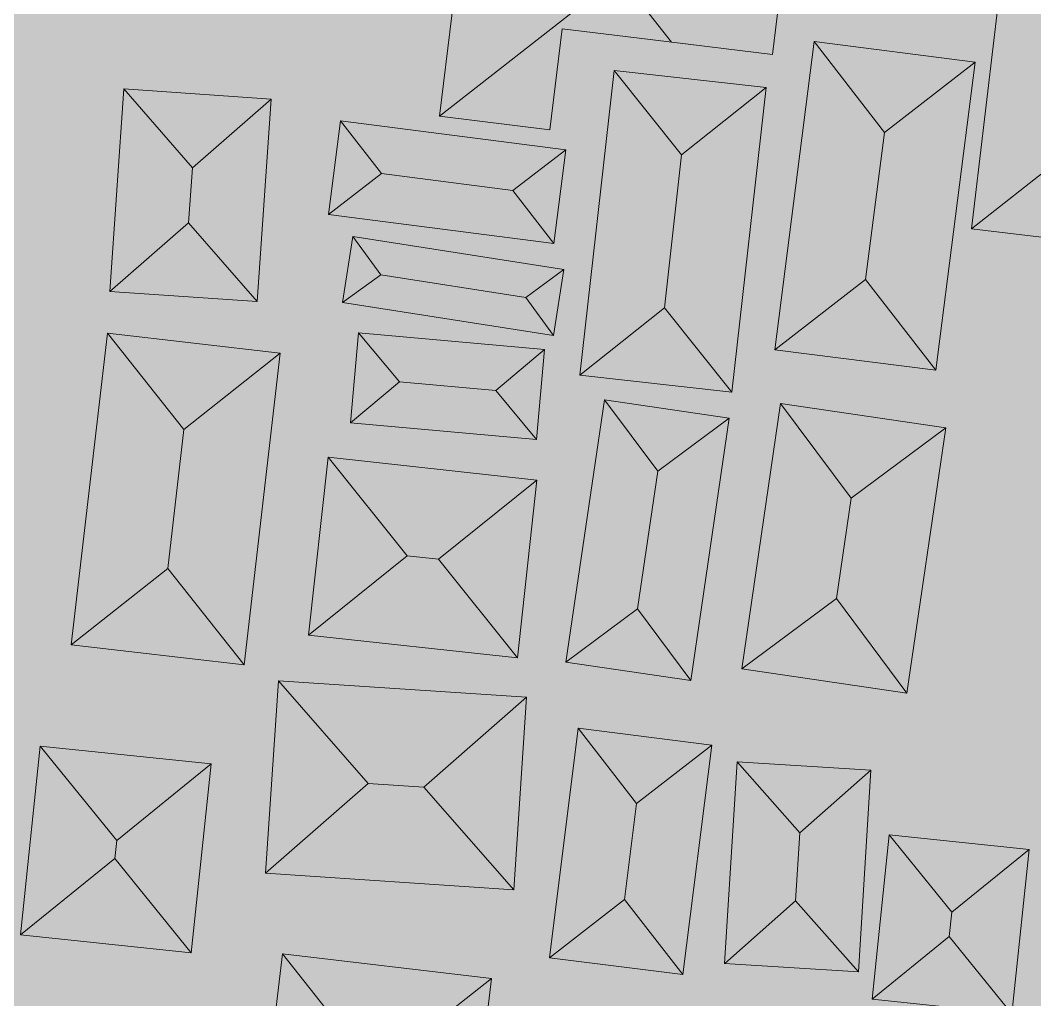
# Model space of a CAD drawing. Header units: metres. Extents: x 305909 to 307171, y 9156037 to 9156671.
# Drawn here: x 306448.5 to 306500.4, y 9156451.4 to 9156501.5 of the extents above; entities that cross this region are included whole.
import ezdxf

# ---------------------------------------------------------------- set-up
doc = ezdxf.new("R2010")
doc.units = ezdxf.units.M
for name, color, linetype, lineweight, true_color in [('B-BANGUNAN_PERMUKIMAN', 7, 'Continuous', 13, 0xf0cd8c), ('B-BAYANGAN', 7, 'Continuous', 0, 0x76786c), ('Z-R', 7, 'Continuous', 0, 0xfaf4e6)]:
    doc.layers.add(name, color=color, linetype=linetype, lineweight=lineweight, true_color=true_color)

msp = doc.modelspace()

# ---------------------------------------------------------------- hatches: boundary and pattern name
at = {"layer": 'B-BANGUNAN_PERMUKIMAN', "true_color": 0xe89064}
h = msp.add_hatch(color=33, dxfattribs=at)
h.dxf.hatch_style = 1
h.paths.add_polyline_path([(306479.75, 9156509.103), (306479.108, 9156503.836), (306469.906, 9156496.632), (306470.535, 9156501.795), (306472.546, 9156518.305), (306479.75, 9156509.103)])
at = {"layer": 'B-BANGUNAN_PERMUKIMAN', "true_color": 0xb5714e}
h = msp.add_hatch(color=35, dxfattribs=at)
h.dxf.hatch_style = 1
h.paths.add_polyline_path([(306486.941, 9156499.797), (306481.778, 9156500.425), (306479.108, 9156503.836), (306479.75, 9156509.103), (306486.774, 9156514.602), (306488.715, 9156514.366), (306486.941, 9156499.797)])
at = {"layer": 'B-BANGUNAN_PERMUKIMAN', "true_color": 0xee9467}
h = msp.add_hatch(color=21, dxfattribs=at)
h.dxf.hatch_style = 1
h.paths.add_polyline_path([(306499.026, 9156506.856), (306502.687, 9156502.204), (306501.773, 9156494.536), (306497.121, 9156490.875), (306499.026, 9156506.856)])
at = {"layer": 'B-BANGUNAN_PERMUKIMAN', "true_color": 0xbc7551}
h = msp.add_hatch(color=23, dxfattribs=at)
h.dxf.hatch_style = 1
h.paths.add_polyline_path([(306479.108, 9156503.836), (306481.778, 9156500.425), (306479.984, 9156500.644), (306476.179, 9156501.107), (306475.55, 9156495.944), (306469.906, 9156496.632), (306469.906, 9156496.632), (306479.108, 9156503.836)])
at = {"layer": 'B-BANGUNAN_PERMUKIMAN', "true_color": 0xee9467}
h = msp.add_hatch(color=21, dxfattribs=at)
h.dxf.hatch_style = 1
h.paths.add_polyline_path([(306492.673, 9156495.808), (306491.713, 9156488.279), (306487.067, 9156484.684), (306487.067, 9156484.684), (306489.078, 9156500.453), (306492.673, 9156495.808)])
at = {"layer": 'B-BANGUNAN_PERMUKIMAN', "true_color": 0xe89065}
h = msp.add_hatch(color=33, dxfattribs=at)
h.dxf.hatch_style = 1
h.paths.add_polyline_path([(306497.318, 9156499.402), (306492.673, 9156495.808), (306489.078, 9156500.453), (306497.318, 9156499.402)])
at = {"layer": 'B-BANGUNAN_PERMUKIMAN', "true_color": 0xb97350}
h = msp.add_hatch(color=23, dxfattribs=at)
h.dxf.hatch_style = 1
h.paths.add_polyline_path([(306495.307, 9156483.633), (306491.713, 9156488.279), (306492.673, 9156495.808), (306497.318, 9156499.402), (306495.307, 9156483.633)])
at = {"layer": 'B-BANGUNAN_PERMUKIMAN', "true_color": 0xee9467}
h = msp.add_hatch(color=21, dxfattribs=at)
h.dxf.hatch_style = 1
h.paths.add_polyline_path([(306478.85, 9156498.974), (306482.296, 9156494.653), (306481.414, 9156486.833), (306477.092, 9156483.388), (306478.85, 9156498.974)])
at = {"layer": 'B-BANGUNAN_PERMUKIMAN', "true_color": 0xe99165}
h = msp.add_hatch(color=33, dxfattribs=at)
h.dxf.hatch_style = 1
h.paths.add_polyline_path([(306484.32, 9156498.358), (306486.617, 9156498.098), (306486.617, 9156498.098), (306482.296, 9156494.653), (306478.85, 9156498.974), (306484.32, 9156498.358)])
at = {"layer": 'B-BANGUNAN_PERMUKIMAN', "true_color": 0xed9367}
h = msp.add_hatch(color=21, dxfattribs=at)
h.dxf.hatch_style = 1
h.paths.add_polyline_path([(306453.755, 9156498.028), (306453.755, 9156498.028), (306457.265, 9156493.998), (306457.071, 9156491.176), (306453.041, 9156487.666), (306453.755, 9156498.028)])
at = {"layer": 'B-BANGUNAN_PERMUKIMAN', "true_color": 0xea9165}
h = msp.add_hatch(color=33, dxfattribs=at)
h.dxf.hatch_style = 1
h.paths.add_polyline_path([(306457.265, 9156493.998), (306453.755, 9156498.028), (306461.295, 9156497.509), (306457.265, 9156493.998)])
at = {"layer": 'B-BANGUNAN_PERMUKIMAN', "true_color": 0xb97350}
h = msp.add_hatch(color=23, dxfattribs=at)
h.dxf.hatch_style = 1
h.paths.add_polyline_path([(306481.414, 9156486.833), (306482.296, 9156494.653), (306486.617, 9156498.098), (306484.859, 9156482.512), (306481.414, 9156486.833)])
at = {"layer": 'B-BANGUNAN_PERMUKIMAN', "true_color": 0xba7450}
h = msp.add_hatch(color=23, dxfattribs=at)
h.dxf.hatch_style = 1
h.paths.add_polyline_path([(306457.071, 9156491.176), (306457.265, 9156493.998), (306461.295, 9156497.509), (306460.581, 9156487.146), (306457.071, 9156491.176)])
at = {"layer": 'B-BANGUNAN_PERMUKIMAN', "true_color": 0xee9467}
h = msp.add_hatch(color=21, dxfattribs=at)
h.dxf.hatch_style = 1
h.paths.add_polyline_path([(306464.842, 9156496.405), (306464.842, 9156496.405), (306466.935, 9156493.695), (306464.225, 9156491.602), (306464.842, 9156496.405)])
at = {"layer": 'B-BANGUNAN_PERMUKIMAN', "true_color": 0xe89064}
h = msp.add_hatch(color=33, dxfattribs=at)
h.dxf.hatch_style = 1
h.paths.add_polyline_path([(306476.378, 9156494.923), (306476.378, 9156494.923), (306473.668, 9156492.83), (306466.935, 9156493.695), (306464.842, 9156496.405), (306474.616, 9156495.15), (306476.378, 9156494.923)])
at = {"layer": 'B-BANGUNAN_PERMUKIMAN', "true_color": 0xb97350}
h = msp.add_hatch(color=23, dxfattribs=at)
h.dxf.hatch_style = 1
h.paths.add_polyline_path([(306473.668, 9156492.83), (306476.378, 9156494.923), (306475.761, 9156490.121), (306473.668, 9156492.83)])
at = {"layer": 'B-BANGUNAN_PERMUKIMAN', "true_color": 0xbf7652}
h = msp.add_hatch(color=23, dxfattribs=at)
h.dxf.hatch_style = 1
h.paths.add_polyline_path([(306501.773, 9156494.536), (306505.434, 9156489.884), (306497.121, 9156490.875), (306501.773, 9156494.536)])
at = {"layer": 'B-BANGUNAN_PERMUKIMAN', "true_color": 0xbf7753}
h = msp.add_hatch(color=23, dxfattribs=at)
h.dxf.hatch_style = 1
h.paths.add_polyline_path([(306464.225, 9156491.602), (306466.935, 9156493.695), (306473.668, 9156492.83), (306475.761, 9156490.121), (306464.225, 9156491.602)])
at = {"layer": 'B-BANGUNAN_PERMUKIMAN', "true_color": 0xbd7652}
h = msp.add_hatch(color=23, dxfattribs=at)
h.dxf.hatch_style = 1
h.paths.add_polyline_path([(306457.071, 9156491.176), (306460.581, 9156487.146), (306460.581, 9156487.146), (306453.041, 9156487.666), (306457.071, 9156491.176)])
at = {"layer": 'B-BANGUNAN_PERMUKIMAN', "true_color": 0xef9567}
h = msp.add_hatch(color=21, dxfattribs=at)
h.dxf.hatch_style = 1
h.paths.add_polyline_path([(306465.478, 9156490.478), (306465.478, 9156490.478), (306466.901, 9156488.526), (306464.947, 9156487.102), (306465.478, 9156490.478)])
at = {"layer": 'B-BANGUNAN_PERMUKIMAN', "true_color": 0xe79064}
h = msp.add_hatch(color=33, dxfattribs=at)
h.dxf.hatch_style = 1
h.paths.add_polyline_path([(306474.319, 9156487.362), (306466.901, 9156488.526), (306465.478, 9156490.478), (306476.272, 9156488.785), (306474.319, 9156487.362)])
at = {"layer": 'B-BANGUNAN_PERMUKIMAN', "true_color": 0xb87250}
h = msp.add_hatch(color=35, dxfattribs=at)
h.dxf.hatch_style = 1
h.paths.add_polyline_path([(306474.319, 9156487.362), (306476.272, 9156488.785), (306475.742, 9156485.41), (306474.319, 9156487.362)])
at = {"layer": 'B-BANGUNAN_PERMUKIMAN', "true_color": 0xc07753}
h = msp.add_hatch(color=23, dxfattribs=at)
h.dxf.hatch_style = 1
h.paths.add_polyline_path([(306464.947, 9156487.102), (306466.901, 9156488.526), (306474.319, 9156487.362), (306475.742, 9156485.41), (306475.742, 9156485.409), (306464.947, 9156487.102)])
at = {"layer": 'B-BANGUNAN_PERMUKIMAN', "true_color": 0xbf7752}
h = msp.add_hatch(color=23, dxfattribs=at)
h.dxf.hatch_style = 1
h.paths.add_polyline_path([(306491.713, 9156488.279), (306495.307, 9156483.633), (306487.067, 9156484.684), (306491.713, 9156488.279)])
at = {"layer": 'B-BANGUNAN_PERMUKIMAN', "true_color": 0xbe7652}
h = msp.add_hatch(color=23, dxfattribs=at)
h.dxf.hatch_style = 1
h.paths.add_polyline_path([(306481.414, 9156486.833), (306484.859, 9156482.512), (306477.092, 9156483.388), (306481.414, 9156486.833)])
at = {"layer": 'B-BANGUNAN_PERMUKIMAN', "true_color": 0xee9467}
h = msp.add_hatch(color=21, dxfattribs=at)
h.dxf.hatch_style = 1
h.paths.add_polyline_path([(306452.92, 9156485.539), (306456.828, 9156480.606), (306456.004, 9156473.499), (306451.072, 9156469.591), (306451.072, 9156469.591), (306452.92, 9156485.539)])
at = {"layer": 'B-BANGUNAN_PERMUKIMAN', "true_color": 0xe99165}
h = msp.add_hatch(color=33, dxfattribs=at)
h.dxf.hatch_style = 1
h.paths.add_polyline_path([(306461.76, 9156484.514), (306461.76, 9156484.513), (306456.828, 9156480.606), (306452.92, 9156485.539), (306461.76, 9156484.514)])
at = {"layer": 'B-BANGUNAN_PERMUKIMAN', "true_color": 0xee9467}
h = msp.add_hatch(color=21, dxfattribs=at)
h.dxf.hatch_style = 1
h.paths.add_polyline_path([(306467.86, 9156483.037), (306465.355, 9156480.941), (306465.764, 9156485.542), (306467.86, 9156483.037)])
at = {"layer": 'B-BANGUNAN_PERMUKIMAN', "true_color": 0xe99165}
h = msp.add_hatch(color=33, dxfattribs=at)
h.dxf.hatch_style = 1
h.paths.add_polyline_path([(306475.289, 9156484.696), (306472.784, 9156482.6), (306467.86, 9156483.037), (306465.764, 9156485.542), (306465.764, 9156485.543), (306475.289, 9156484.696)])
at = {"layer": 'B-BANGUNAN_PERMUKIMAN', "true_color": 0xb97350}
h = msp.add_hatch(color=23, dxfattribs=at)
h.dxf.hatch_style = 1
h.paths.add_polyline_path([(306472.784, 9156482.6), (306475.289, 9156484.696), (306474.88, 9156480.095), (306472.784, 9156482.6)])
h = msp.add_hatch(color=23, dxfattribs=at)
h.dxf.hatch_style = 1
h.paths.add_polyline_path([(306456.004, 9156473.499), (306456.828, 9156480.606), (306461.76, 9156484.513), (306459.912, 9156468.566), (306456.004, 9156473.499)])
at = {"layer": 'B-BANGUNAN_PERMUKIMAN', "true_color": 0xbe7652}
h = msp.add_hatch(color=23, dxfattribs=at)
h.dxf.hatch_style = 1
h.paths.add_polyline_path([(306467.86, 9156483.037), (306472.784, 9156482.6), (306474.88, 9156480.095), (306465.355, 9156480.941), (306465.355, 9156480.941), (306467.86, 9156483.037)])
at = {"layer": 'B-BANGUNAN_PERMUKIMAN', "true_color": 0xef9467}
h = msp.add_hatch(color=21, dxfattribs=at)
h.dxf.hatch_style = 1
h.paths.add_polyline_path([(306478.349, 9156482.13), (306481.075, 9156478.466), (306480.042, 9156471.429), (306476.378, 9156468.703), (306478.349, 9156482.13)])
at = {"layer": 'B-BANGUNAN_PERMUKIMAN', "true_color": 0xe89064}
h = msp.add_hatch(color=33, dxfattribs=at)
h.dxf.hatch_style = 1
h.paths.add_polyline_path([(306481.075, 9156478.466), (306478.349, 9156482.13), (306484.738, 9156481.192), (306481.075, 9156478.466)])
at = {"layer": 'B-BANGUNAN_PERMUKIMAN', "true_color": 0xef9467}
h = msp.add_hatch(color=21, dxfattribs=at)
h.dxf.hatch_style = 1
h.paths.add_polyline_path([(306487.358, 9156481.926), (306490.966, 9156477.082), (306490.218, 9156471.961), (306485.374, 9156468.353), (306487.358, 9156481.926)])
at = {"layer": 'B-BANGUNAN_PERMUKIMAN', "true_color": 0xe89064}
h = msp.add_hatch(color=33, dxfattribs=at)
h.dxf.hatch_style = 1
h.paths.add_polyline_path([(306490.966, 9156477.082), (306487.358, 9156481.926), (306495.81, 9156480.69), (306495.81, 9156480.69), (306490.966, 9156477.082)])
at = {"layer": 'B-BANGUNAN_PERMUKIMAN', "true_color": 0xb87350}
h = msp.add_hatch(color=35, dxfattribs=at)
h.dxf.hatch_style = 1
h.paths.add_polyline_path([(306480.042, 9156471.429), (306481.075, 9156478.466), (306484.738, 9156481.192), (306484.739, 9156481.192), (306482.768, 9156467.765), (306480.042, 9156471.429)])
h = msp.add_hatch(color=35, dxfattribs=at)
h.dxf.hatch_style = 1
h.paths.add_polyline_path([(306490.218, 9156471.961), (306490.966, 9156477.082), (306495.81, 9156480.69), (306493.825, 9156467.117), (306490.218, 9156471.961)])
at = {"layer": 'B-BANGUNAN_PERMUKIMAN', "true_color": 0xee9467}
h = msp.add_hatch(color=21, dxfattribs=at)
h.dxf.hatch_style = 1
h.paths.add_polyline_path([(306468.26, 9156474.137), (306463.216, 9156470.083), (306464.207, 9156479.181), (306468.26, 9156474.137)])
at = {"layer": 'B-BANGUNAN_PERMUKIMAN', "true_color": 0xe99165}
h = msp.add_hatch(color=33, dxfattribs=at)
h.dxf.hatch_style = 1
h.paths.add_polyline_path([(306469.852, 9156473.963), (306468.26, 9156474.137), (306464.207, 9156479.181), (306464.207, 9156479.181), (306474.896, 9156478.016), (306469.852, 9156473.963)])
at = {"layer": 'B-BANGUNAN_PERMUKIMAN', "true_color": 0xb97350}
h = msp.add_hatch(color=23, dxfattribs=at)
h.dxf.hatch_style = 1
h.paths.add_polyline_path([(306473.905, 9156468.919), (306469.852, 9156473.963), (306474.896, 9156478.016), (306473.905, 9156468.919)])
at = {"layer": 'B-BANGUNAN_PERMUKIMAN', "true_color": 0xbe7652}
h = msp.add_hatch(color=23, dxfattribs=at)
h.dxf.hatch_style = 1
h.paths.add_polyline_path([(306463.216, 9156470.083), (306468.26, 9156474.137), (306469.852, 9156473.963), (306473.905, 9156468.919), (306463.216, 9156470.083)])
h = msp.add_hatch(color=23, dxfattribs=at)
h.dxf.hatch_style = 1
h.paths.add_polyline_path([(306456.004, 9156473.499), (306459.912, 9156468.566), (306451.072, 9156469.591), (306456.004, 9156473.499)])
at = {"layer": 'B-BANGUNAN_PERMUKIMAN', "true_color": 0xbf7753}
h = msp.add_hatch(color=23, dxfattribs=at)
h.dxf.hatch_style = 1
h.paths.add_polyline_path([(306485.374, 9156468.353), (306490.218, 9156471.961), (306493.825, 9156467.117), (306493.825, 9156467.117), (306485.374, 9156468.353)])
h = msp.add_hatch(color=23, dxfattribs=at)
h.dxf.hatch_style = 1
h.paths.add_polyline_path([(306476.378, 9156468.703), (306480.042, 9156471.429), (306482.768, 9156467.765), (306482.768, 9156467.765), (306476.378, 9156468.703)])
at = {"layer": 'B-BANGUNAN_PERMUKIMAN', "true_color": 0xed9367}
h = msp.add_hatch(color=21, dxfattribs=at)
h.dxf.hatch_style = 1
h.paths.add_polyline_path([(306466.266, 9156462.494), (306461.01, 9156457.895), (306461.667, 9156467.751), (306466.266, 9156462.494)])
at = {"layer": 'B-BANGUNAN_PERMUKIMAN', "true_color": 0xea9165}
h = msp.add_hatch(color=33, dxfattribs=at)
h.dxf.hatch_style = 1
h.paths.add_polyline_path([(306474.367, 9156466.904), (306469.111, 9156462.305), (306466.266, 9156462.494), (306461.667, 9156467.751), (306474.367, 9156466.904)])
at = {"layer": 'B-BANGUNAN_PERMUKIMAN', "true_color": 0xba7450}
h = msp.add_hatch(color=23, dxfattribs=at)
h.dxf.hatch_style = 1
h.paths.add_polyline_path([(306473.71, 9156457.049), (306473.709, 9156457.049), (306469.111, 9156462.305), (306474.367, 9156466.904), (306473.71, 9156457.049)])
at = {"layer": 'B-BANGUNAN_PERMUKIMAN', "true_color": 0xee9467}
h = msp.add_hatch(color=21, dxfattribs=at)
h.dxf.hatch_style = 1
h.paths.add_polyline_path([(306477.013, 9156465.316), (306477.013, 9156465.316), (306479.995, 9156461.474), (306479.374, 9156456.551), (306475.531, 9156453.569), (306477.013, 9156465.316)])
at = {"layer": 'B-BANGUNAN_PERMUKIMAN', "true_color": 0xe89065}
h = msp.add_hatch(color=33, dxfattribs=at)
h.dxf.hatch_style = 1
h.paths.add_polyline_path([(306479.995, 9156461.474), (306477.013, 9156465.316), (306483.837, 9156464.456), (306483.837, 9156464.455), (306479.995, 9156461.474)])
at = {"layer": 'B-BANGUNAN_PERMUKIMAN', "true_color": 0xee9467}
h = msp.add_hatch(color=21, dxfattribs=at)
h.dxf.hatch_style = 1
h.paths.add_polyline_path([(306449.484, 9156464.406), (306453.395, 9156459.579), (306453.298, 9156458.649), (306448.471, 9156454.738), (306448.471, 9156454.738), (306449.484, 9156464.406)])
at = {"layer": 'B-BANGUNAN_PERMUKIMAN', "true_color": 0xe99165}
h = msp.add_hatch(color=33, dxfattribs=at)
h.dxf.hatch_style = 1
h.paths.add_polyline_path([(306453.395, 9156459.579), (306449.484, 9156464.406), (306458.222, 9156463.49), (306458.222, 9156463.49), (306453.395, 9156459.579)])
at = {"layer": 'B-BANGUNAN_PERMUKIMAN', "true_color": 0xb97350}
h = msp.add_hatch(color=23, dxfattribs=at)
h.dxf.hatch_style = 1
h.paths.add_polyline_path([(306479.374, 9156456.551), (306479.995, 9156461.474), (306483.837, 9156464.455), (306482.355, 9156452.709), (306479.374, 9156456.551)])
h = msp.add_hatch(color=23, dxfattribs=at)
h.dxf.hatch_style = 1
h.paths.add_polyline_path([(306453.298, 9156458.649), (306453.395, 9156459.579), (306458.222, 9156463.49), (306457.21, 9156453.822), (306453.298, 9156458.649)])
at = {"layer": 'B-BANGUNAN_PERMUKIMAN', "true_color": 0xed9367}
h = msp.add_hatch(color=21, dxfattribs=at)
h.dxf.hatch_style = 1
h.paths.add_polyline_path([(306485.136, 9156463.59), (306485.136, 9156463.59), (306488.345, 9156459.96), (306488.131, 9156456.481), (306484.501, 9156453.271), (306484.5, 9156453.271), (306485.136, 9156463.59)])
at = {"layer": 'B-BANGUNAN_PERMUKIMAN', "true_color": 0xea9165}
h = msp.add_hatch(color=33, dxfattribs=at)
h.dxf.hatch_style = 1
h.paths.add_polyline_path([(306491.975, 9156463.169), (306491.975, 9156463.169), (306488.345, 9156459.96), (306485.136, 9156463.59), (306487.763, 9156463.428), (306491.975, 9156463.169)])
at = {"layer": 'B-BANGUNAN_PERMUKIMAN', "true_color": 0xba7450}
h = msp.add_hatch(color=23, dxfattribs=at)
h.dxf.hatch_style = 1
h.paths.add_polyline_path([(306488.131, 9156456.481), (306488.345, 9156459.96), (306491.975, 9156463.169), (306491.34, 9156452.85), (306488.131, 9156456.481)])
at = {"layer": 'B-BANGUNAN_PERMUKIMAN', "true_color": 0xbd7652}
h = msp.add_hatch(color=23, dxfattribs=at)
h.dxf.hatch_style = 1
h.paths.add_polyline_path([(306466.266, 9156462.494), (306469.111, 9156462.305), (306473.709, 9156457.049), (306461.01, 9156457.895), (306466.266, 9156462.494)])
at = {"layer": 'B-BANGUNAN_PERMUKIMAN', "true_color": 0xee9467}
h = msp.add_hatch(color=21, dxfattribs=at)
h.dxf.hatch_style = 1
h.paths.add_polyline_path([(306492.915, 9156459.859), (306496.122, 9156455.91), (306495.991, 9156454.653), (306492.042, 9156451.446), (306492.042, 9156451.446), (306492.915, 9156459.859)])
at = {"layer": 'B-BANGUNAN_PERMUKIMAN', "true_color": 0xe99165}
h = msp.add_hatch(color=33, dxfattribs=at)
h.dxf.hatch_style = 1
h.paths.add_polyline_path([(306496.122, 9156455.91), (306492.915, 9156459.859), (306500.072, 9156459.117), (306496.122, 9156455.91)])
at = {"layer": 'B-BANGUNAN_PERMUKIMAN', "true_color": 0xb97350}
h = msp.add_hatch(color=23, dxfattribs=at)
h.dxf.hatch_style = 1
h.paths.add_polyline_path([(306499.198, 9156450.703), (306495.991, 9156454.653), (306496.122, 9156455.91), (306500.072, 9156459.117), (306499.198, 9156450.703)])
at = {"layer": 'B-BANGUNAN_PERMUKIMAN', "true_color": 0xbe7652}
h = msp.add_hatch(color=23, dxfattribs=at)
h.dxf.hatch_style = 1
h.paths.add_polyline_path([(306453.298, 9156458.649), (306457.21, 9156453.822), (306448.471, 9156454.738), (306453.298, 9156458.649)])
at = {"layer": 'B-BANGUNAN_PERMUKIMAN', "true_color": 0xbf7752}
h = msp.add_hatch(color=23, dxfattribs=at)
h.dxf.hatch_style = 1
h.paths.add_polyline_path([(306475.531, 9156453.569), (306479.374, 9156456.551), (306482.355, 9156452.709), (306482.355, 9156452.708), (306475.531, 9156453.569)])
at = {"layer": 'B-BANGUNAN_PERMUKIMAN', "true_color": 0xbd7652}
h = msp.add_hatch(color=23, dxfattribs=at)
h.dxf.hatch_style = 1
h.paths.add_polyline_path([(306488.131, 9156456.481), (306491.34, 9156452.85), (306484.501, 9156453.271), (306488.131, 9156456.481)])
at = {"layer": 'B-BANGUNAN_PERMUKIMAN', "true_color": 0xbe7652}
h = msp.add_hatch(color=23, dxfattribs=at)
h.dxf.hatch_style = 1
h.paths.add_polyline_path([(306495.991, 9156454.653), (306499.198, 9156450.703), (306492.042, 9156451.446), (306495.991, 9156454.653)])
at = {"layer": 'B-BANGUNAN_PERMUKIMAN', "true_color": 0xee9467}
h = msp.add_hatch(color=21, dxfattribs=at)
h.dxf.hatch_style = 1
h.paths.add_polyline_path([(306465.799, 9156448.803), (306460.822, 9156444.883), (306461.879, 9156453.781), (306465.799, 9156448.803)])
at = {"layer": 'B-BANGUNAN_PERMUKIMAN', "true_color": 0xe89165}
h = msp.add_hatch(color=33, dxfattribs=at)
h.dxf.hatch_style = 1
h.paths.add_polyline_path([(306467.59, 9156448.59), (306465.799, 9156448.803), (306461.879, 9156453.781), (306472.568, 9156452.511), (306467.59, 9156448.59)])
at = {"layer": 'B-BANGUNAN_PERMUKIMAN', "true_color": 0xb97350}
h = msp.add_hatch(color=23, dxfattribs=at)
h.dxf.hatch_style = 1
h.paths.add_polyline_path([(306471.511, 9156443.613), (306467.59, 9156448.59), (306472.568, 9156452.511), (306472.568, 9156452.511), (306471.511, 9156443.613)])
at = {"layer": 'B-BAYANGAN', "true_color": 0x76786c}
h = msp.add_hatch(color=8, dxfattribs=at)
h.dxf.hatch_style = 1
h.paths.add_polyline_path([(306489.465, 9156513.616), (306487.691, 9156499.047), (306480.734, 9156499.894), (306476.929, 9156500.357), (306476.3, 9156495.194), (306470.656, 9156495.882), (306471.285, 9156501.045), (306473.296, 9156517.555), (306482.745, 9156516.404), (306482.509, 9156514.463), (306489.465, 9156513.616)])
h = msp.add_hatch(color=8, dxfattribs=at)
h.dxf.hatch_style = 1
h.paths.add_polyline_path([(306508.09, 9156505.115), (306506.185, 9156489.134), (306497.871, 9156490.125), (306499.776, 9156506.106), (306508.09, 9156505.115)])
h = msp.add_hatch(color=8, dxfattribs=at)
h.dxf.hatch_style = 1
h.paths.add_polyline_path([(306498.068, 9156498.652), (306496.057, 9156482.883), (306487.817, 9156483.934), (306489.828, 9156499.703), (306498.068, 9156498.652)])
h = msp.add_hatch(color=8, dxfattribs=at)
h.dxf.hatch_style = 1
h.paths.add_polyline_path([(306487.367, 9156497.348), (306485.609, 9156481.762), (306477.842, 9156482.638), (306479.6, 9156498.225), (306487.367, 9156497.348)])
h = msp.add_hatch(color=8, dxfattribs=at)
h.dxf.hatch_style = 1
h.paths.add_polyline_path([(306462.045, 9156496.759), (306461.331, 9156486.396), (306453.79, 9156486.916), (306454.505, 9156497.279), (306462.045, 9156496.759)])
h = msp.add_hatch(color=8, dxfattribs=at)
h.dxf.hatch_style = 1
h.paths.add_polyline_path([(306477.128, 9156494.173), (306476.511, 9156489.371), (306464.975, 9156490.852), (306465.592, 9156495.655), (306477.128, 9156494.173)])
h = msp.add_hatch(color=8, dxfattribs=at)
h.dxf.hatch_style = 1
h.paths.add_polyline_path([(306449.202, 9156493.157), (306448.461, 9156482.15), (306442.793, 9156482.532), (306443.534, 9156493.538), (306449.202, 9156493.157)])
h = msp.add_hatch(color=8, dxfattribs=at)
h.dxf.hatch_style = 1
h.paths.add_polyline_path([(306477.022, 9156488.035), (306476.492, 9156484.659), (306465.697, 9156486.352), (306466.227, 9156489.728), (306477.022, 9156488.035)])
h = msp.add_hatch(color=8, dxfattribs=at)
h.dxf.hatch_style = 1
h.paths.add_polyline_path([(306462.51, 9156483.764), (306460.662, 9156467.816), (306451.821, 9156468.841), (306453.67, 9156484.789), (306462.51, 9156483.764)])
h = msp.add_hatch(color=8, dxfattribs=at)
h.dxf.hatch_style = 1
h.paths.add_polyline_path([(306476.039, 9156483.946), (306475.63, 9156479.345), (306466.105, 9156480.191), (306466.514, 9156484.793), (306476.039, 9156483.946)])
h = msp.add_hatch(color=8, dxfattribs=at)
h.dxf.hatch_style = 1
h.paths.add_polyline_path([(306485.489, 9156480.442), (306483.518, 9156467.015), (306477.128, 9156467.953), (306479.099, 9156481.38), (306485.489, 9156480.442)])
h = msp.add_hatch(color=8, dxfattribs=at)
h.dxf.hatch_style = 1
h.paths.add_polyline_path([(306496.56, 9156479.94), (306494.575, 9156466.367), (306486.124, 9156467.603), (306488.108, 9156481.176), (306496.56, 9156479.94)])
h = msp.add_hatch(color=8, dxfattribs=at)
h.dxf.hatch_style = 1
h.paths.add_polyline_path([(306475.646, 9156477.266), (306474.655, 9156468.169), (306463.966, 9156469.333), (306464.957, 9156478.431), (306475.646, 9156477.266)])
h = msp.add_hatch(color=8, dxfattribs=at)
h.dxf.hatch_style = 1
h.paths.add_polyline_path([(306475.117, 9156466.154), (306474.46, 9156456.299), (306461.76, 9156457.145), (306462.417, 9156467.001), (306475.117, 9156466.154)])
h = msp.add_hatch(color=8, dxfattribs=at)
h.dxf.hatch_style = 1
h.paths.add_polyline_path([(306484.587, 9156463.706), (306483.105, 9156451.958), (306476.281, 9156452.819), (306477.763, 9156464.567), (306484.587, 9156463.706)])
h = msp.add_hatch(color=8, dxfattribs=at)
h.dxf.hatch_style = 1
h.paths.add_polyline_path([(306458.972, 9156462.74), (306457.96, 9156453.072), (306449.221, 9156453.988), (306450.234, 9156463.656), (306458.972, 9156462.74)])
h = msp.add_hatch(color=8, dxfattribs=at)
h.dxf.hatch_style = 1
h.paths.add_polyline_path([(306492.725, 9156462.419), (306492.09, 9156452.1), (306485.25, 9156452.521), (306485.885, 9156462.84), (306492.725, 9156462.419)])
h = msp.add_hatch(color=8, dxfattribs=at)
h.dxf.hatch_style = 1
h.paths.add_polyline_path([(306500.822, 9156458.367), (306499.948, 9156449.953), (306492.791, 9156450.696), (306493.664, 9156459.109), (306500.822, 9156458.367)])
h = msp.add_hatch(color=8, dxfattribs=at)
h.dxf.hatch_style = 1
h.paths.add_polyline_path([(306473.318, 9156451.761), (306472.261, 9156442.863), (306461.571, 9156444.133), (306462.629, 9156453.031), (306473.318, 9156451.761)])
at = {"layer": 'Z-R', "true_color": 0xf4f2ec}
h = msp.add_hatch(color=7, dxfattribs=at)
h.dxf.hatch_style = 1
h.paths.add_polyline_path([(306624.289, 9156242.595), (306556.388, 9156238.052), (306554.003, 9156281.952), (306509.625, 9156279.089), (306499.604, 9156305.811), (306466.679, 9156301.994), (306472.882, 9156235.666), (306497.912, 9156229.062), (306526.804, 9156228.986), (306531.575, 9156219.919), (306532.491, 9156127.582), (306486.314, 9156132.333), (306393.989, 9156155.199), (306332.726, 9156171.593), (306288.72, 9156190.576), (306259.621, 9156211.151), (306259.621, 9156409.341), (306281.946, 9156409.003), (306338.236, 9156402.748), (306341.903, 9156461.433), (306341.903, 9156461.433), (306341.904, 9156461.433), (306369.777, 9156457.841), (306369.778, 9156457.841), (306369.779, 9156457.84), (306369.78, 9156457.84), (306369.78, 9156457.84), (306369.781, 9156457.839), (306369.782, 9156457.838), (306369.783, 9156457.838), (306369.783, 9156457.837), (306369.784, 9156457.836), (306369.784, 9156457.835), (306369.785, 9156457.834), (306369.785, 9156457.833), (306369.785, 9156457.832), (306369.785, 9156457.831), (306369.785, 9156457.83), (306369.785, 9156457.829), (306360, 9156400.45), (306360, 9156400.449), (306360, 9156400.449), (306360, 9156380), (306360, 9156380), (306360, 9156380), (306440, 9156380), (306440, 9156380), (306440, 9156380), (306440, 9156532.835), (306440, 9156532.835), (306440, 9156532.835), (306424.61, 9156536.081), (306424.61, 9156536.081), (306385.74, 9156542.791), (306385.74, 9156542.791), (306305.003, 9156549.608), (306305.003, 9156549.608), (306259.621, 9156554.648), (306259.621, 9156558.541), (306291.75, 9156555.548), (306369.455, 9156545.532), (306504.834, 9156523.084), (306572.178, 9156510.306), (306677.166, 9156490.276), (306764.133, 9156475.064), (306735.941, 9156145.416), (306694.109, 9156139.201), (306694.292, 9156206.558), (306623.212, 9156213.87), (306624.289, 9156242.595)])

# ---------------------------------------------------------------- linework, layer by layer
at = {"layer": 'B-BANGUNAN_PERMUKIMAN', "color": 27, "lineweight": 9, "true_color": 0x744832}
for p, q in [((306469.906, 9156496.632), (306479.108, 9156503.836)), ((306481.778, 9156500.425), (306479.108, 9156503.836)), ((306489.078, 9156500.453), (306492.673, 9156495.808)), ((306497.318, 9156499.402), (306492.673, 9156495.808)), ((306478.85, 9156498.974), (306482.296, 9156494.653)), ((306453.755, 9156498.028), (306457.265, 9156493.998)), ((306486.617, 9156498.098), (306482.296, 9156494.653)), ((306461.295, 9156497.509), (306457.265, 9156493.998)), ((306464.842, 9156496.405), (306466.935, 9156493.695)), ((306491.713, 9156488.279), (306492.673, 9156495.808)), ((306476.378, 9156494.923), (306473.668, 9156492.83)), ((306481.414, 9156486.833), (306482.296, 9156494.653)), ((306497.121, 9156490.875), (306501.773, 9156494.536)), ((306457.071, 9156491.176), (306457.265, 9156493.998)), ((306464.225, 9156491.602), (306466.935, 9156493.695)), ((306473.668, 9156492.83), (306466.935, 9156493.695)), ((306475.761, 9156490.121), (306473.668, 9156492.83)), ((306453.041, 9156487.666), (306457.071, 9156491.176)), ((306460.581, 9156487.146), (306457.071, 9156491.176)), ((306465.478, 9156490.478), (306466.901, 9156488.526)), ((306476.272, 9156488.785), (306474.319, 9156487.362)), ((306464.947, 9156487.102), (306466.901, 9156488.526)), ((306474.319, 9156487.362), (306466.901, 9156488.526)), ((306487.067, 9156484.684), (306491.713, 9156488.279)), ((306495.307, 9156483.633), (306491.713, 9156488.279)), ((306475.742, 9156485.41), (306474.319, 9156487.362)), ((306477.092, 9156483.388), (306481.414, 9156486.833)), ((306484.859, 9156482.512), (306481.414, 9156486.833)), ((306452.92, 9156485.539), (306456.828, 9156480.606)), ((306465.764, 9156485.542), (306467.86, 9156483.037)), ((306475.289, 9156484.696), (306472.784, 9156482.6)), ((306461.76, 9156484.513), (306456.828, 9156480.606)), ((306465.355, 9156480.941), (306467.86, 9156483.037)), ((306472.784, 9156482.6), (306467.86, 9156483.037)), ((306474.88, 9156480.095), (306472.784, 9156482.6)), ((306478.349, 9156482.13), (306481.075, 9156478.466)), ((306487.358, 9156481.926), (306490.966, 9156477.082)), ((306484.738, 9156481.192), (306481.075, 9156478.466)), ((306456.004, 9156473.499), (306456.828, 9156480.606)), ((306495.81, 9156480.69), (306490.966, 9156477.082)), ((306464.207, 9156479.181), (306468.26, 9156474.137)), ((306481.075, 9156478.466), (306480.042, 9156471.429)), ((306474.896, 9156478.016), (306469.852, 9156473.963)), ((306490.966, 9156477.082), (306490.218, 9156471.961)), ((306463.216, 9156470.083), (306468.26, 9156474.137)), ((306468.26, 9156474.137), (306469.852, 9156473.963)), ((306473.905, 9156468.919), (306469.852, 9156473.963)), ((306451.072, 9156469.591), (306456.004, 9156473.499)), ((306459.912, 9156468.566), (306456.004, 9156473.499)), ((306485.374, 9156468.353), (306490.218, 9156471.961)), ((306493.825, 9156467.117), (306490.218, 9156471.961)), ((306476.378, 9156468.703), (306480.042, 9156471.429)), ((306482.768, 9156467.765), (306480.042, 9156471.429)), ((306461.667, 9156467.751), (306466.266, 9156462.494)), ((306474.367, 9156466.904), (306469.111, 9156462.305)), ((306477.013, 9156465.316), (306479.995, 9156461.474)), ((306449.484, 9156464.406), (306453.395, 9156459.579)), ((306483.837, 9156464.455), (306479.995, 9156461.474)), ((306458.222, 9156463.49), (306453.395, 9156459.579)), ((306485.136, 9156463.59), (306488.345, 9156459.96)), ((306491.975, 9156463.169), (306488.345, 9156459.96)), ((306461.01, 9156457.895), (306466.266, 9156462.494)), ((306466.266, 9156462.494), (306469.111, 9156462.305)), ((306473.709, 9156457.049), (306469.111, 9156462.305)), ((306479.995, 9156461.474), (306479.374, 9156456.551)), ((306488.131, 9156456.481), (306488.345, 9156459.96)), ((306492.915, 9156459.859), (306496.122, 9156455.91)), ((306453.395, 9156459.579), (306453.298, 9156458.649)), ((306500.072, 9156459.117), (306496.122, 9156455.91)), ((306448.471, 9156454.738), (306453.298, 9156458.649)), ((306457.21, 9156453.822), (306453.298, 9156458.649)), ((306475.531, 9156453.569), (306479.374, 9156456.551)), ((306482.355, 9156452.709), (306479.374, 9156456.551)), ((306484.501, 9156453.271), (306488.131, 9156456.481)), ((306491.34, 9156452.85), (306488.131, 9156456.481)), ((306496.122, 9156455.91), (306495.991, 9156454.653)), ((306492.042, 9156451.446), (306495.991, 9156454.653)), ((306499.198, 9156450.703), (306495.991, 9156454.653)), ((306461.879, 9156453.781), (306465.799, 9156448.803)), ((306472.568, 9156452.511), (306467.59, 9156448.59))]:
    msp.add_line(p, q, dxfattribs=at)
at = {"layer": 'B-BANGUNAN_PERMUKIMAN', "color": 27, "lineweight": 13, "true_color": 0x744832}
for points in [[(306488.715, 9156514.366), (306486.941, 9156499.797), (306479.984, 9156500.644), (306476.179, 9156501.107), (306475.55, 9156495.944), (306469.906, 9156496.632), (306470.535, 9156501.795), (306472.546, 9156518.305), (306481.995, 9156517.154), (306481.759, 9156515.213), (306488.715, 9156514.366)], [(306507.34, 9156505.865), (306505.435, 9156489.884), (306497.121, 9156490.875), (306499.026, 9156506.856), (306507.34, 9156505.865)], [(306497.318, 9156499.402), (306495.307, 9156483.633), (306487.067, 9156484.684), (306489.078, 9156500.453), (306497.318, 9156499.402)], [(306486.617, 9156498.098), (306484.859, 9156482.512), (306477.092, 9156483.388), (306478.85, 9156498.975), (306486.617, 9156498.098)], [(306461.295, 9156497.509), (306460.581, 9156487.146), (306453.04, 9156487.666), (306453.755, 9156498.028), (306461.295, 9156497.509)], [(306476.378, 9156494.923), (306475.761, 9156490.121), (306464.225, 9156491.602), (306464.842, 9156496.405), (306476.378, 9156494.923)], [(306476.272, 9156488.785), (306475.742, 9156485.409), (306464.947, 9156487.102), (306465.477, 9156490.478), (306476.272, 9156488.785)], [(306461.76, 9156484.514), (306459.912, 9156468.566), (306451.071, 9156469.591), (306452.92, 9156485.539), (306461.76, 9156484.514)], [(306475.289, 9156484.696), (306474.88, 9156480.095), (306465.355, 9156480.941), (306465.764, 9156485.543), (306475.289, 9156484.696)], [(306484.739, 9156481.192), (306482.768, 9156467.765), (306476.378, 9156468.703), (306478.349, 9156482.13), (306484.739, 9156481.192)], [(306495.81, 9156480.69), (306493.825, 9156467.117), (306485.374, 9156468.353), (306487.358, 9156481.926), (306495.81, 9156480.69)], [(306474.896, 9156478.016), (306473.905, 9156468.919), (306463.216, 9156470.083), (306464.207, 9156479.181), (306474.896, 9156478.016)], [(306474.367, 9156466.904), (306473.71, 9156457.049), (306461.01, 9156457.895), (306461.667, 9156467.751), (306474.367, 9156466.904)], [(306483.837, 9156464.456), (306482.355, 9156452.708), (306475.531, 9156453.569), (306477.013, 9156465.317), (306483.837, 9156464.456)], [(306458.222, 9156463.49), (306457.21, 9156453.822), (306448.471, 9156454.738), (306449.484, 9156464.406), (306458.222, 9156463.49)], [(306491.975, 9156463.169), (306491.34, 9156452.85), (306484.5, 9156453.271), (306485.135, 9156463.59), (306491.975, 9156463.169)], [(306500.072, 9156459.117), (306499.198, 9156450.703), (306492.041, 9156451.446), (306492.914, 9156459.859), (306500.072, 9156459.117)], [(306472.568, 9156452.511), (306471.511, 9156443.613), (306460.821, 9156444.883), (306461.879, 9156453.781), (306472.568, 9156452.511)]]:
    msp.add_lwpolyline(points, close=True, dxfattribs=at)

doc.saveas('drawing.dxf')
